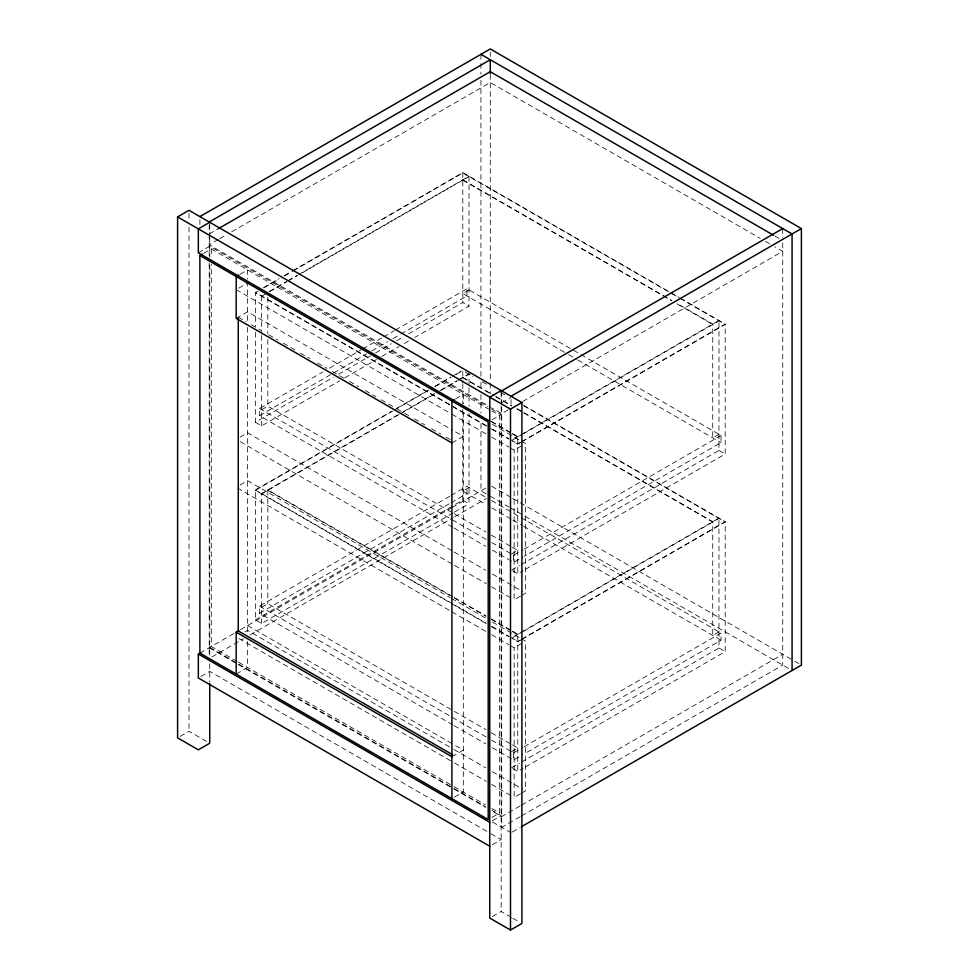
<?xml version="1.0" encoding="UTF-8"?>
<svg xmlns="http://www.w3.org/2000/svg" width="979" height="979" viewBox="0 0 979 979"><rect width="100%" height="100%" fill="white"/><g stroke="black" fill="none" stroke-linecap="round" stroke-linejoin="round"><path stroke-width="0.73" stroke-dasharray="4.89 3.67" d="M209.225 233.969L218.452 228.633M218.452 239.414L209.225 244.75L491.103 407.484M219.773 238.656L226.369 234.85M231.656 231.803L490.283 82.481L760.242 238.35M198.333 252.827L209.739 246.243L487.921 406.848M203.693 253.328L211.293 248.935L490.54 410.164M239.99 274.291L247.589 269.898L247.589 279.076M238.717 288.193L247.589 283.066L247.589 322.47M263.302 287.777L279.15 278.623M284.436 275.576L291.044 271.758M292.366 270.999L462.798 172.598L679.291 297.592M258.015 291.191L255.372 292.709L486.416 426.098M264.624 287.373L279.15 278.978M284.436 275.931L292.366 271.354M293.688 270.596L462.798 172.953L677.97 297.188M269.519 291.363L286.7 281.45M288.022 280.692L297.261 275.344M298.583 274.585L469.014 176.196L469.014 306.121L414.851 337.4M261.589 296.307L266.569 293.431M269.519 291.73L286.7 281.805M288.022 281.046L297.261 275.711M302.548 272.664L469.014 176.55M236.184 318.395L247.589 311.811L452.726 430.246M452.739 527.253L259.521 415.696L259.521 408.512L322.935 371.898M329.544 368.092L361.251 349.784M362.573 349.013L382.385 337.584M383.707 336.813L394.28 330.718M395.602 329.947L466.946 288.756L721.034 435.459L721.034 442.643L524.181 556.292M261.589 409.712L267.818 406.126L452.959 513.008M469.014 289.955L462.798 293.553L567.526 354.019M259.521 415.696L366.538 353.921M371.824 350.861L387.672 341.708M392.958 338.661L399.567 334.842M400.888 334.084L466.946 295.952L466.946 288.756M255.372 332.346L255.372 422.292L333.325 377.282M338.599 374.235L370.319 355.928M375.593 352.881L391.453 343.727M396.74 340.668L403.348 336.862M408.622 333.802L462.798 302.535L469.014 306.121M239.99 437.16L247.589 432.767L452.739 551.214M255.372 422.292L261.589 425.877L339.542 380.88M344.828 377.821L376.536 359.513M381.822 356.466L398.991 346.554M404.278 343.507L409.565 340.447M239.99 485.058L247.589 480.665L450.095 597.582M453.167 512.874L261.589 623.476L255.372 619.891L255.372 489.953L391.453 411.388M396.74 408.329L428.447 390.021M435.055 386.216L450.903 377.062M452.225 376.303L461.476 370.955M392.775 410.984L255.372 490.308L486.416 623.696M394.096 410.213L428.447 390.388M435.055 386.57L450.903 377.417M456.19 374.37L462.798 370.551L462.798 382.752M397.67 414.974L261.589 493.538L261.589 623.476M402.956 411.926L434.664 393.619M439.95 390.572L457.132 380.647M458.453 379.889L469.014 373.782L472.979 376.083M261.589 493.905L398.991 414.57M400.313 413.811L434.664 393.974M441.272 390.168L457.132 381.015M458.453 380.244L469.014 374.149L469.014 386.338M455.712 398.832L463.312 394.439L463.312 403.617M501.689 402.822L510.928 397.486M508.285 409.797L501.689 413.603L492.425 408.255M522.798 401.414L782.747 251.334L774.805 246.757M451.906 442.949L463.312 436.353L454.048 431.005M492.009 419.795L501.162 414.496L489.243 407.619M519.47 435.667L511.54 440.244L517.756 443.842L520.4 442.312M520.791 434.909L718.965 320.5L718.965 450.426L520.791 564.846M512.788 439.889L522.113 434.505M523.435 433.746L718.965 320.855M521.721 441.553L725.182 324.086L725.182 454.023L524.365 569.962M520.4 442.679L517.756 444.197L512.788 441.321M521.721 441.908L725.182 324.441L679.291 297.946M510.157 447.831L514.134 450.132L523.006 445.004M452.739 724.852L259.521 613.295L259.521 606.111L449.765 496.28M451.086 495.509L466.946 486.355L486.208 497.479M261.589 607.31L267.818 603.713L452.959 710.607M469.014 487.554L462.798 491.152L485.474 504.246M259.521 613.295L449.765 503.463M451.086 502.692L466.946 493.538L466.946 486.355M255.372 619.891L462.798 500.134L469.014 503.72L469.014 413.456M199.887 653.115L235.609 632.495M240.589 629.619L450.695 508.321M451.919 507.611L486.318 487.75M245.056 631.822L247.589 630.366L452.739 748.8M454.489 512.115L469.014 503.72M211.856 656.982L243.526 638.7M250.122 634.894L453.326 517.573M454.648 516.802L486.318 498.519M200.866 676.501L209.739 671.374L487.921 831.991M236.184 674.078L247.589 667.482L247.589 640.547M180.124 736.379L188.996 731.252L209.739 743.232M511.54 554.016L517.756 550.418L512.47 547.371M718.965 434.26L712.736 437.858L712.736 324.086L677.027 303.478M491.703 542.562L513.608 555.215L522.859 549.88M524.181 549.109L721.034 435.459M492.437 550.174L513.608 562.399L522.859 557.063M511.54 570.182L519.47 565.605M512.788 570.904L517.756 573.78L523.043 570.72M520.473 596.162L514.134 599.821L514.134 450.132M521.734 595.428L525.539 593.237L525.539 443.536L521.574 441.248M519.47 633.266L511.54 637.843L517.756 641.441L520.4 639.911M520.791 632.507L718.965 518.087L718.965 648.025L520.791 762.445M512.788 637.488L522.113 632.104M523.435 631.345L718.965 518.454M521.721 639.152L725.182 521.685L725.182 651.622L524.365 767.56M520.4 640.278L517.756 641.796L512.788 638.92M521.721 639.507L725.182 522.04L523.239 405.453M510.157 645.43L514.134 647.731L523.006 642.603M451.906 756.706L463.312 750.122L454.048 744.774M511.54 751.615L517.756 748.017L512.47 744.97M718.965 631.859L712.736 635.457L712.736 521.685L523.63 412.502M491.703 740.161L513.608 752.814L522.859 747.466M524.181 746.708L721.034 633.058L721.034 640.242L524.181 753.891M492.437 747.772L513.608 759.998L522.859 754.662M454.44 797.151L463.312 792.035L463.312 409.406M511.54 767.781L519.47 763.204M512.788 768.503L517.756 771.379L523.043 768.319M520.473 793.761L514.134 797.42L514.134 647.731M521.734 793.027L525.539 790.836L525.539 641.135L521.574 638.846M492.009 817.379L499.608 812.986L499.608 415.402L491.837 410.911M492.29 820.806L501.162 815.678L491.899 810.331M520.155 805.913L501.689 816.584L492.425 811.236M521.477 805.154L782.747 654.315M520.155 816.694L501.689 827.365L501.689 403.054M521.477 815.935L782.747 665.096L782.747 239.268M512.335 831.991L520.253 827.414M492.29 844.755L501.162 839.639L489.243 832.75M492.29 916.613L501.162 911.486L511.54 917.47M774.805 235.976L780.092 239.035M765.541 241.397L769.506 243.698M680.613 298.35L725.182 324.086M462.798 179.781L671.741 300.418M462.798 180.136L671.741 300.773M677.027 303.833L712.736 324.441M568.591 354.631L576.521 359.207M577.843 359.978L721.034 442.643M718.965 450.426L725.182 454.023M523.239 405.086L725.182 521.685M465.282 371.996L472.979 376.438M482.243 381.786L487.53 384.833M500.758 392.469L504.723 394.757M462.798 377.38L494.53 395.7M495.851 396.471L511.723 405.624M517.01 408.684L522.309 411.743M462.798 377.735L490.565 393.778M495.851 396.825L511.723 405.991M517.01 409.038L522.309 412.098M523.63 412.857L712.736 522.04M491.311 421.386L511.148 432.84M512.47 433.599L517.756 436.658L517.756 573.78M491.311 421.741L511.148 433.195M512.47 433.966L517.756 437.013M492.449 424.433L520.241 440.489M486.416 425.743L255.372 292.354L255.372 326.252M491.703 428.79L508.896 438.727M491.703 429.157L508.896 439.081M236.184 289.662L450.597 413.444M451.919 414.215L486.343 434.076M491.629 437.136L508.835 447.073M238.264 317.196L246.194 321.785M251.493 324.844L260.757 330.192M268.699 334.769L277.963 340.129M283.261 343.176L295.168 350.054M300.455 353.113L309.719 358.461M317.661 363.05L326.925 368.398M332.224 371.445L344.131 378.322M349.43 381.382L358.693 386.729M365.314 390.548L375.899 396.666M381.186 399.726L395.749 408.121M397.07 408.892L408.977 415.769M414.276 418.828L424.862 424.935M431.482 428.753L440.746 434.101M446.032 437.16L452.653 440.978M491.605 486.22L511.466 497.687M512.776 498.446L793.467 660.507M794.789 661.266L798.766 663.566M486.245 493.905L480.946 490.846L480.946 420.64M490.283 496.243L508.811 506.938M510.071 507.66L792.072 670.48M491.495 500.538L721.034 633.058M491.886 507.942L511.944 519.519M513.045 520.167L522.529 525.637M523.63 526.274L721.034 640.242M718.965 648.025L725.182 651.622M454.28 513.779L486.025 532.099M491.311 535.158L511.148 546.612M259.521 408.512L486.416 539.515M454.06 528.011L485.817 546.355M454.072 551.972L485.829 570.316M492.449 574.135L522.896 591.708M240.161 441.639L453.253 564.675M454.574 565.434L486.343 583.778M491.629 586.837L511.479 598.291M452.959 596.835L267.818 489.953L267.818 603.713M454.28 597.606L486.025 615.926M491.311 618.985L511.148 630.439M512.47 631.198L517.756 634.257L517.756 771.379M267.818 490.308L452.959 597.202M454.28 597.961L486.025 616.293M491.311 619.34L511.148 630.794M512.47 631.553L517.756 634.612M451.417 598.353L485.829 618.214M492.449 622.032L520.241 638.088M255.372 489.953L486.416 623.342M491.703 626.389L508.896 636.313M491.703 626.756L508.896 636.68M237.505 488.019L450.597 611.043M451.919 611.814L486.343 631.675M491.629 634.735L508.835 644.671M454.28 711.378L486.025 729.698M491.311 732.757L511.148 744.199M259.521 606.111L486.416 737.101M454.06 725.61L485.817 743.954M247.589 625.569L452.726 744.003M454.072 749.571L485.829 767.915M492.449 771.733L522.896 789.307M238.827 638.479L453.253 762.274M454.574 763.033L486.343 781.377M491.629 784.436L511.479 795.89M237.224 661.498L211.293 646.532L211.293 264.232M238.521 662.245L452.726 785.917M454.048 786.688L485.351 804.75M491.837 808.495L499.608 812.986M209.739 647.425L237.554 663.493M238.876 664.251L485.266 806.5M209.225 647.731L237.016 663.774M238.338 664.533L452.726 788.315M454.048 789.074L485.804 807.418M492.425 822.005L511.026 832.75M512.837 918.229L519.323 921.961M782.747 228.584L782.747 237.738M513.608 555.215L513.608 562.399M513.608 752.814L513.608 759.998M511.026 399.285L511.026 406.921M501.689 390.854L501.689 401.537M501.162 392.077L501.162 404.303M501.162 405.82L501.162 911.486M490.283 51.997L490.283 56.586M490.283 74.404L490.283 381.773M490.283 383.205L490.283 393.974M480.946 54.334L480.946 61.971M480.946 63.5L480.946 74.184M480.946 80.29L480.946 376.377M480.946 382.483L480.946 388.59M480.946 394.696L480.946 413.016M469.014 387.757L469.014 406.163M462.798 172.598L462.798 302.535M462.798 383.792L462.798 404.094M462.798 409.491L462.798 500.134M267.818 297.249L267.818 333.533M267.818 339.591L267.818 406.126M261.589 295.939L261.589 334.108M261.589 335.613L261.589 425.877M247.589 327.365L247.589 634.551M211.293 248.935L211.293 256.584M209.739 223.787L209.739 236.049M209.739 237.261L209.739 257.428M209.739 265.064L209.739 656.407M209.739 663.799L209.739 682.13M209.225 225.048L209.225 232.684M209.225 234.201L209.225 255.568M209.225 263.204L209.225 655.808M199.887 219.663L199.887 225.77M188.996 213.373L188.996 221.009M188.996 227.128L188.996 731.252"/><path stroke-width="1.47" d="M209.739 683.648L209.739 743.232L198.333 749.816L177.591 737.848L177.591 216.91L188.996 210.314L521.905 402.528L521.905 923.466L510.5 930.05L489.757 918.069L489.757 397.131L501.162 390.548M199.887 216.604L490.283 48.95L801.409 228.584L801.409 665.096L521.574 826.655M209.225 222L490.283 59.731L490.283 73.462M209.739 222.294L198.333 228.878L198.333 252.827L489.757 421.092M218.452 228.633L490.283 71.7L773.483 235.205M199.887 255.531L488.203 421.986L488.203 819.57L199.887 653.115L199.887 255.531L202.42 254.063M238.717 275.026L236.184 276.482L236.184 318.395L451.906 442.949M454.44 399.567L451.906 401.023L451.906 798.619M501.689 390.854L782.747 228.584M511.026 396.238L801.409 228.584M177.591 216.91L510.5 409.112L521.905 402.528M489.757 846.223L198.333 677.97L198.333 654.021L200.866 652.552M236.184 674.078L236.184 632.165L238.717 630.696M480.946 54.334L792.072 233.969L792.072 670.48M452.653 754.748L238.264 630.966L238.264 318.726M236.184 632.165L451.906 756.706M198.333 654.021L489.757 822.274M510.5 409.112L510.5 930.05"/></g></svg>
